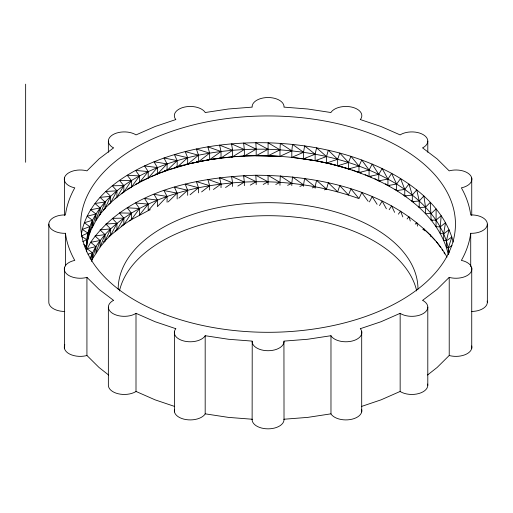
<?xml version="1.0" encoding="UTF-8"?>
<svg xmlns="http://www.w3.org/2000/svg" width="513" height="513" viewBox="0 0 513 513"><rect width="100%" height="100%" fill="white"/><g stroke="black" fill="none" stroke-linecap="round" stroke-linejoin="round"><path stroke-width="0.77" d="M86.396 248.767C85.036 215.646 112.443 190.24 139.53 175.946C178.864 155.349 224.046 148.289 268.075 149.27C312.744 150.796 358.074 160.774 396.626 184.084C421.526 199.48 444.842 222.841 449.138 253.012M86.453 249.703L87.832 233.069L82.298 229.394C90.179 199.025 117.503 178.748 144.531 165.911C183.026 148.199 225.951 141.838 268.081 142.794C310.737 144.172 353.771 153.163 391.624 173.368C418.897 188.309 445.239 210.869 453.255 242.117M487.35 302.247L487.35 224.123A15.948 9.208 0 0 1 471.402 233.325L470.716 233.274C469.446 242.841 466.112 252.056 461.36 260.437L462.027 260.54A15.948 9.208 0 0 1 470.658 272.57A15.948 9.208 0 0 1 449.824 277.552L449.221 277.347L437.134 289.338L422.577 300.374L423.129 300.618A15.948 9.208 0 0 1 423.129 313.635A15.948 9.208 0 0 1 400.576 313.635L400.153 313.321L381.037 321.728L360.273 328.705L360.62 329.051A15.948 9.208 0 0 1 351.989 341.081A15.948 9.208 0 0 1 331.154 336.098L330.975 335.714L307.742 339.253L283.933 341.113L284.022 419.634A15.948 9.208 0 0 1 268.075 428.842A15.948 9.208 0 0 1 252.127 419.634L252.223 341.113L228.407 339.253L205.181 335.714L205.001 336.098A15.948 9.208 0 0 1 184.167 341.081A15.948 9.208 0 0 1 175.536 329.051L175.882 328.705L155.112 321.728L136.003 313.321L135.579 313.635A15.948 9.208 0 0 1 113.027 313.635A15.948 9.208 0 0 1 113.027 300.618L113.578 300.374L99.015 289.338L86.928 277.347L86.331 277.552A15.948 9.208 0 0 1 65.491 272.57A15.948 9.208 0 0 1 74.122 260.54L74.795 260.437C70.044 252.056 66.703 242.841 65.44 233.274L64.747 233.325A15.948 9.208 0 0 1 48.806 224.123L48.806 302.247A15.948 9.208 0 0 0 64.747 311.455M81.368 234.614L82.298 229.394L89.775 226.631L89.775 233.146L87.832 239.584L86.665 246.08L86.665 239.565L81.714 236.487M89.775 233.146L92.475 220.282L87.082 216.197L95.925 214.049L95.925 220.558L88.775 234.383M91.045 259.642C92.051 249.754 98.99 241.989 105.03 234.595C112.719 226.214 121.754 219.173 131.392 213.171C151.97 200.666 175.029 192.76 198.505 187.777C251.389 177.177 307.293 180.307 358.228 198.345M252.127 419.634L252.223 419.236L228.407 417.383L205.181 413.837L205.001 414.222A15.948 9.208 0 0 1 186.142 419.596A15.948 9.208 0 0 1 174.458 409.496M91.449 227.913L92.475 226.791L95.925 214.049L90.641 209.759L100.118 207.964L100.118 214.472L95.925 220.558L100.118 207.964L94.963 203.475L105.03 202.045L105.03 208.554L98.932 215.511M91.571 261.463L95.925 246.606L90.641 242.309C126.974 190.592 196.556 177.107 255.82 175.241C319.836 175.542 390.425 190.753 434.973 240.129M324.376 189.874L326.512 189.092L328.307 182.782L337.65 191.849L339.786 185.616L348.481 195.023L350.95 188.874L358.472 197.992M100.118 214.472L105.03 202.045L100.022 197.364L110.635 196.325L110.635 202.834L103.139 210.041M86.466 250.203L90.641 242.309L100.118 240.514L100.118 247.022L91.449 260.469M90.07 258.481L92.475 252.838L87.082 248.747L95.925 246.606L95.925 253.114L100.118 240.514L94.963 236.025L105.03 234.595L105.03 241.11L100.118 247.022L105.03 234.595L100.022 229.914L110.635 228.881L110.635 235.39L103.767 242.098M105.03 208.554L110.635 196.325L105.8 191.458L116.919 190.83L116.919 197.345L108.762 204.168M358.978 198.602L361.768 192.555L368.167 201.314M110.635 202.834L116.919 190.83L112.276 185.789L123.845 185.591L123.845 192.099L114.957 198.602M369.424 201.904L372.181 196.633L377.106 204.334M379.505 205.61L382.147 201.09L386.398 208.797M116.919 197.345L123.845 185.591L119.42 180.371L131.392 180.621L131.392 187.13L121.126 193.677M389.168 209.708L391.624 205.925L394.625 212.35M123.845 192.099L131.392 180.621L127.198 175.241L139.53 175.946L139.53 182.455L127.166 189.342M398.383 214.178L400.576 211.099L402.808 216.909M131.392 187.13L139.53 175.946L135.579 170.412L148.212 171.586L148.212 178.101L135.419 184.391M121.126 226.233L131.392 219.679L139.523 208.496L135.579 202.962L148.212 204.142L148.212 210.651L129.282 220.789M407.091 219L408.957 216.608L410.297 221.02M139.53 182.455L148.212 171.586L144.531 165.911L157.408 167.571L157.408 174.08L141.19 181.063M415.261 224.155L416.736 222.418L417.569 226.13M422.847 229.632L423.879 228.509L424.206 230.754M449.221 277.347L449.221 355.477L437.134 367.462L427.528 375.016M168.2 201.885L177.177 193.17L174.388 187.13L187.668 190.272L187.668 195.338M178.928 198.114L187.668 190.272L185.199 184.129L198.505 187.777L198.505 192.843M190.079 194.786L198.505 187.777L196.37 181.544L209.637 185.7L209.637 190.041M201.596 191.9L209.637 185.7L207.848 179.39L221.026 184.045L221.026 187.662M136.003 313.321L136.003 391.445L135.579 391.765A15.948 9.208 0 0 1 118.202 393.76A15.948 9.208 0 0 1 108.358 385.25L108.358 307.127M213.434 189.489L221.026 184.045L219.577 177.678L232.607 182.82L232.607 186.443M108.762 236.724L123.845 224.649L131.392 213.171L127.198 207.791L139.523 208.496L139.523 215.005L148.212 204.142L144.531 198.46L157.408 200.121L157.408 206.63L167.078 196.46L163.974 190.528L177.177 193.17L177.177 198.961M84.985 246.965L86.28 246.093L86.665 239.565L82.689 241.745M185.199 164.596L198.505 161.736L198.505 155.227L196.37 148.994L209.644 153.143L198.505 161.736L196.37 162.018L209.644 159.658L209.644 153.143L207.848 146.84L221.026 151.489L221.026 158.004L207.848 159.864L232.613 156.779L232.613 150.271L219.583 145.121L221.026 151.489L209.644 159.658L185.199 164.596L207.848 159.864L221.026 158.004L232.613 150.271L231.523 143.858L244.348 149.495L244.348 156.003L243.617 156.061C289.704 153.951 336.797 161.172 378.748 180.865C409.521 195.697 440.173 219.647 448.317 254.506L448.317 247.991L451.857 236.993L446.381 240.879L443.681 240.36L443.681 233.851L445.515 222.648L440.225 226.938L436.037 226.682L436.133 208.894L431.125 213.575L425.521 213.69L425.521 207.175L423.879 195.96L419.236 201.006L412.305 201.596L411.471 200.468M225.528 187.546L232.607 182.82L231.523 176.408L244.348 182.044L244.348 185.661M452.011 245.541L448.317 247.991L446.381 247.388L446.381 240.879L449.074 229.76L443.681 233.851L440.225 233.447L440.225 226.938L441.193 215.678L436.037 220.167L431.125 220.083L430.349 202.314L425.521 207.175L419.236 207.515L418.525 206.194M114.957 231.158L116.919 229.895L123.845 218.14L119.42 212.927L131.392 213.171L131.392 219.679M221.026 158.004L219.583 158.145L232.613 156.779L244.348 149.495L243.617 143.044L256.186 149.155L256.186 155.67L255.82 155.708L280.335 156.388L268.081 155.817L268.081 142.794L279.97 149.834L279.97 156.343L291.807 150.848L292.538 144.397L303.542 152.303L303.542 158.818L315.828 160.736M237.827 186.091L244.348 182.044L243.617 175.593L256.186 181.711L256.186 184.603M232.613 156.779L231.523 156.875L244.348 156.003L256.186 149.155L255.82 142.685L268.075 149.27L256.186 155.67L243.617 156.061M250.267 185.129L256.186 181.711L255.82 175.241L268.075 181.826L268.075 184.718M263.182 184.456L268.075 181.826L268.075 175.343L279.97 182.391L279.97 185.283M275.77 184.488L279.97 182.391L280.329 175.914L291.807 183.398L291.807 185.571M427.662 384.051A15.948 9.208 0 0 1 418.903 393.509A15.948 9.208 0 0 1 400.576 391.765L400.153 391.445L381.037 399.851L361.729 406.379M287.626 185.34L291.807 183.398L292.532 176.953L303.542 184.86L303.542 186.302M81.772 235.8L87.832 233.069L87.832 239.584L89.775 226.631L84.299 222.751L92.475 220.282L92.475 226.791M150.328 209.721L148.212 210.651L157.408 200.121L154.009 194.312L167.078 196.46L167.078 202.25M299.874 186.437L303.542 184.86L304.632 178.441L315.129 186.758L315.129 188.2M303.542 158.818L315.129 154.208L316.572 147.834L326.512 156.536L326.512 163.051L328.307 163.249L316.572 160.858L326.512 163.051L337.65 159.299L339.786 153.066L348.487 162.467L348.487 168.982L350.334 169.252M312.231 187.912L315.129 186.758L316.572 180.39L326.512 189.092M150.969 176.504L167.078 170.419L187.668 164.231L198.505 155.227L185.199 151.579L187.668 157.722L187.668 164.231L174.388 167.597L177.177 167.129L187.668 157.722L174.388 154.573L177.177 160.62L177.177 167.129L164.711 170.778L167.078 170.419L177.177 160.62L163.974 157.972L167.078 163.91L167.078 170.419L155.458 174.292M255.82 155.708L268.075 155.785L279.97 149.834L280.335 143.364L291.807 150.848L291.807 157.356L315.129 160.716L326.512 156.536L328.307 150.232L337.65 159.299L337.65 165.808L350.956 169.348M103.594 241.629L105.03 241.11L110.635 228.881L105.8 224.014L116.919 223.386L116.919 229.895L115.592 230.311M109.256 235.858L110.635 235.39L116.919 223.386L112.276 218.339L123.845 218.14L123.845 224.649L122.37 225.085M108.621 375.016L99.015 367.462L86.928 355.477L86.331 355.676A15.948 9.208 0 0 1 69.71 354.092A15.948 9.208 0 0 1 64.824 344.787M164.718 170.752L169.925 169.053M88.012 254.179L92.475 252.838L92.475 259.347M175.933 167.167L183.654 165.026M146.737 178.434L148.212 178.101L157.408 167.571L154.009 161.755L167.078 163.91L157.408 174.08L155.368 174.497M361.697 409.496A15.948 9.208 0 0 1 350.013 419.596A15.948 9.208 0 0 1 331.154 414.222L330.975 413.837L307.742 417.383L283.933 419.236L284.022 419.634M231.523 156.875L244.348 156.003M292.538 157.42L291.807 157.356L303.542 152.303L304.632 145.891L315.129 154.208L315.129 160.716M361.069 172.907L358.978 172.56L352.412 169.931M371.406 176.953L369.078 176.523L365.089 174.612M380.107 181.14L378.748 180.865L374.811 178.607M389.418 185.892L387.943 185.559L385.366 183.782M335.957 165.141L329.077 163.442L337.65 165.808L348.487 162.467L350.956 156.324L358.978 166.045L358.978 172.56L369.078 170.015L372.181 164.077L378.748 174.356L378.748 180.865L387.943 179.05L391.624 173.368L396.626 184.084L396.626 190.592L397.941 190.919M337.49 165.519L348.487 168.982L358.978 166.045L361.768 159.998L369.078 170.015L369.078 176.523L378.748 174.356L382.147 168.54L387.943 179.05L387.943 185.559L396.626 184.084L400.576 178.55L404.757 189.438L404.757 195.947L406.161 196.325M413.786 202.026L412.305 201.596L412.305 195.081L408.957 184.058L404.757 189.438L396.626 190.592L394.959 189.194M174.426 406.379L155.112 399.851L136.003 391.445M449.221 355.477L449.824 355.676A15.948 9.208 0 0 0 471.736 345.967M357.439 171.554L361.049 172.778M431.125 220.083L432.555 220.609M83.799 244.643L86.28 246.093L86.626 251.896M403.712 194.85L404.757 195.947L412.305 195.081L416.736 189.868L419.236 201.006L419.236 207.515M440.731 247.612L436.133 241.379L430.349 235.134A187.38 108.185 0 0 0 423.879 229.125M441.975 249.498L442.764 250.767M443.944 252.665L444.726 253.929M430.349 234.864L430.452 236.365M86.37 249.158L86.28 246.093L86.28 248.985M471.736 177.998L471.736 215.479M471.736 267.844L471.736 348.372M470.716 233.274L470.716 266.76M427.797 141.113L427.797 152.278M427.797 307.127L427.797 385.25M400.153 313.321L400.153 391.445M361.697 331.372L361.697 411.901M330.975 335.714L330.975 413.837M205.181 335.714L205.181 413.837M174.458 331.372L174.458 411.901M108.358 141.113L108.358 152.278M86.928 277.347L86.928 355.477M65.44 233.274L65.44 265.958M64.414 177.998L64.414 215.479M64.414 267.844L64.414 348.372M25.65 84.158L25.65 162.281M487.215 301.048A15.948 9.208 0 0 1 471.402 311.455M119.458 290.948A149.905 86.543 0 0 1 268.075 215.697A149.905 86.543 0 0 1 416.697 290.948M118.176 289.223A149.905 86.543 0 0 1 268.075 202.68A149.905 86.543 0 0 1 417.98 289.223M487.35 224.123A15.948 9.208 0 0 0 471.402 214.915L470.716 214.966C469.446 205.399 466.112 196.184 461.36 187.809L462.027 187.707A15.948 9.208 0 0 0 470.658 175.677A15.948 9.208 0 0 0 449.824 170.694L449.221 170.893L437.134 158.902L422.577 147.866L423.129 147.622A15.948 9.208 0 0 0 423.129 134.605A15.948 9.208 0 0 0 400.576 134.605L400.153 134.919L381.037 126.512L360.273 119.535L360.62 119.189A15.948 9.208 0 0 0 351.989 107.159A15.948 9.208 0 0 0 331.154 112.142L330.975 112.533L307.742 108.987L283.933 107.127L284.022 106.73A15.948 9.208 0 0 0 268.075 97.528A15.948 9.208 0 0 0 252.127 106.73L252.223 107.127L228.407 108.987L205.181 112.533L205.001 112.142A15.948 9.208 0 0 0 184.167 107.159A15.948 9.208 0 0 0 175.536 119.189L175.882 119.535L155.112 126.512L136.003 134.919L135.579 134.605A15.948 9.208 0 0 0 113.027 134.605A15.948 9.208 0 0 0 113.027 147.622L113.578 147.866L99.015 158.902L86.928 170.893L86.331 170.694A15.948 9.208 0 0 0 65.491 175.677A15.948 9.208 0 0 0 74.122 187.707L74.795 187.809C70.044 196.184 66.703 205.399 65.44 214.966L64.747 214.915A15.948 9.208 0 0 0 48.806 224.123M284.022 341.511A15.948 9.208 0 0 1 268.075 350.719A15.948 9.208 0 0 1 252.127 341.511M436.133 241.379A187.38 108.185 0 0 1 447.028 257.148M163.974 314.071A187.38 108.185 0 0 0 455.057 231.196A187.38 108.185 0 0 0 185.199 127.096A187.38 108.185 0 0 0 163.974 314.071"/></g></svg>
